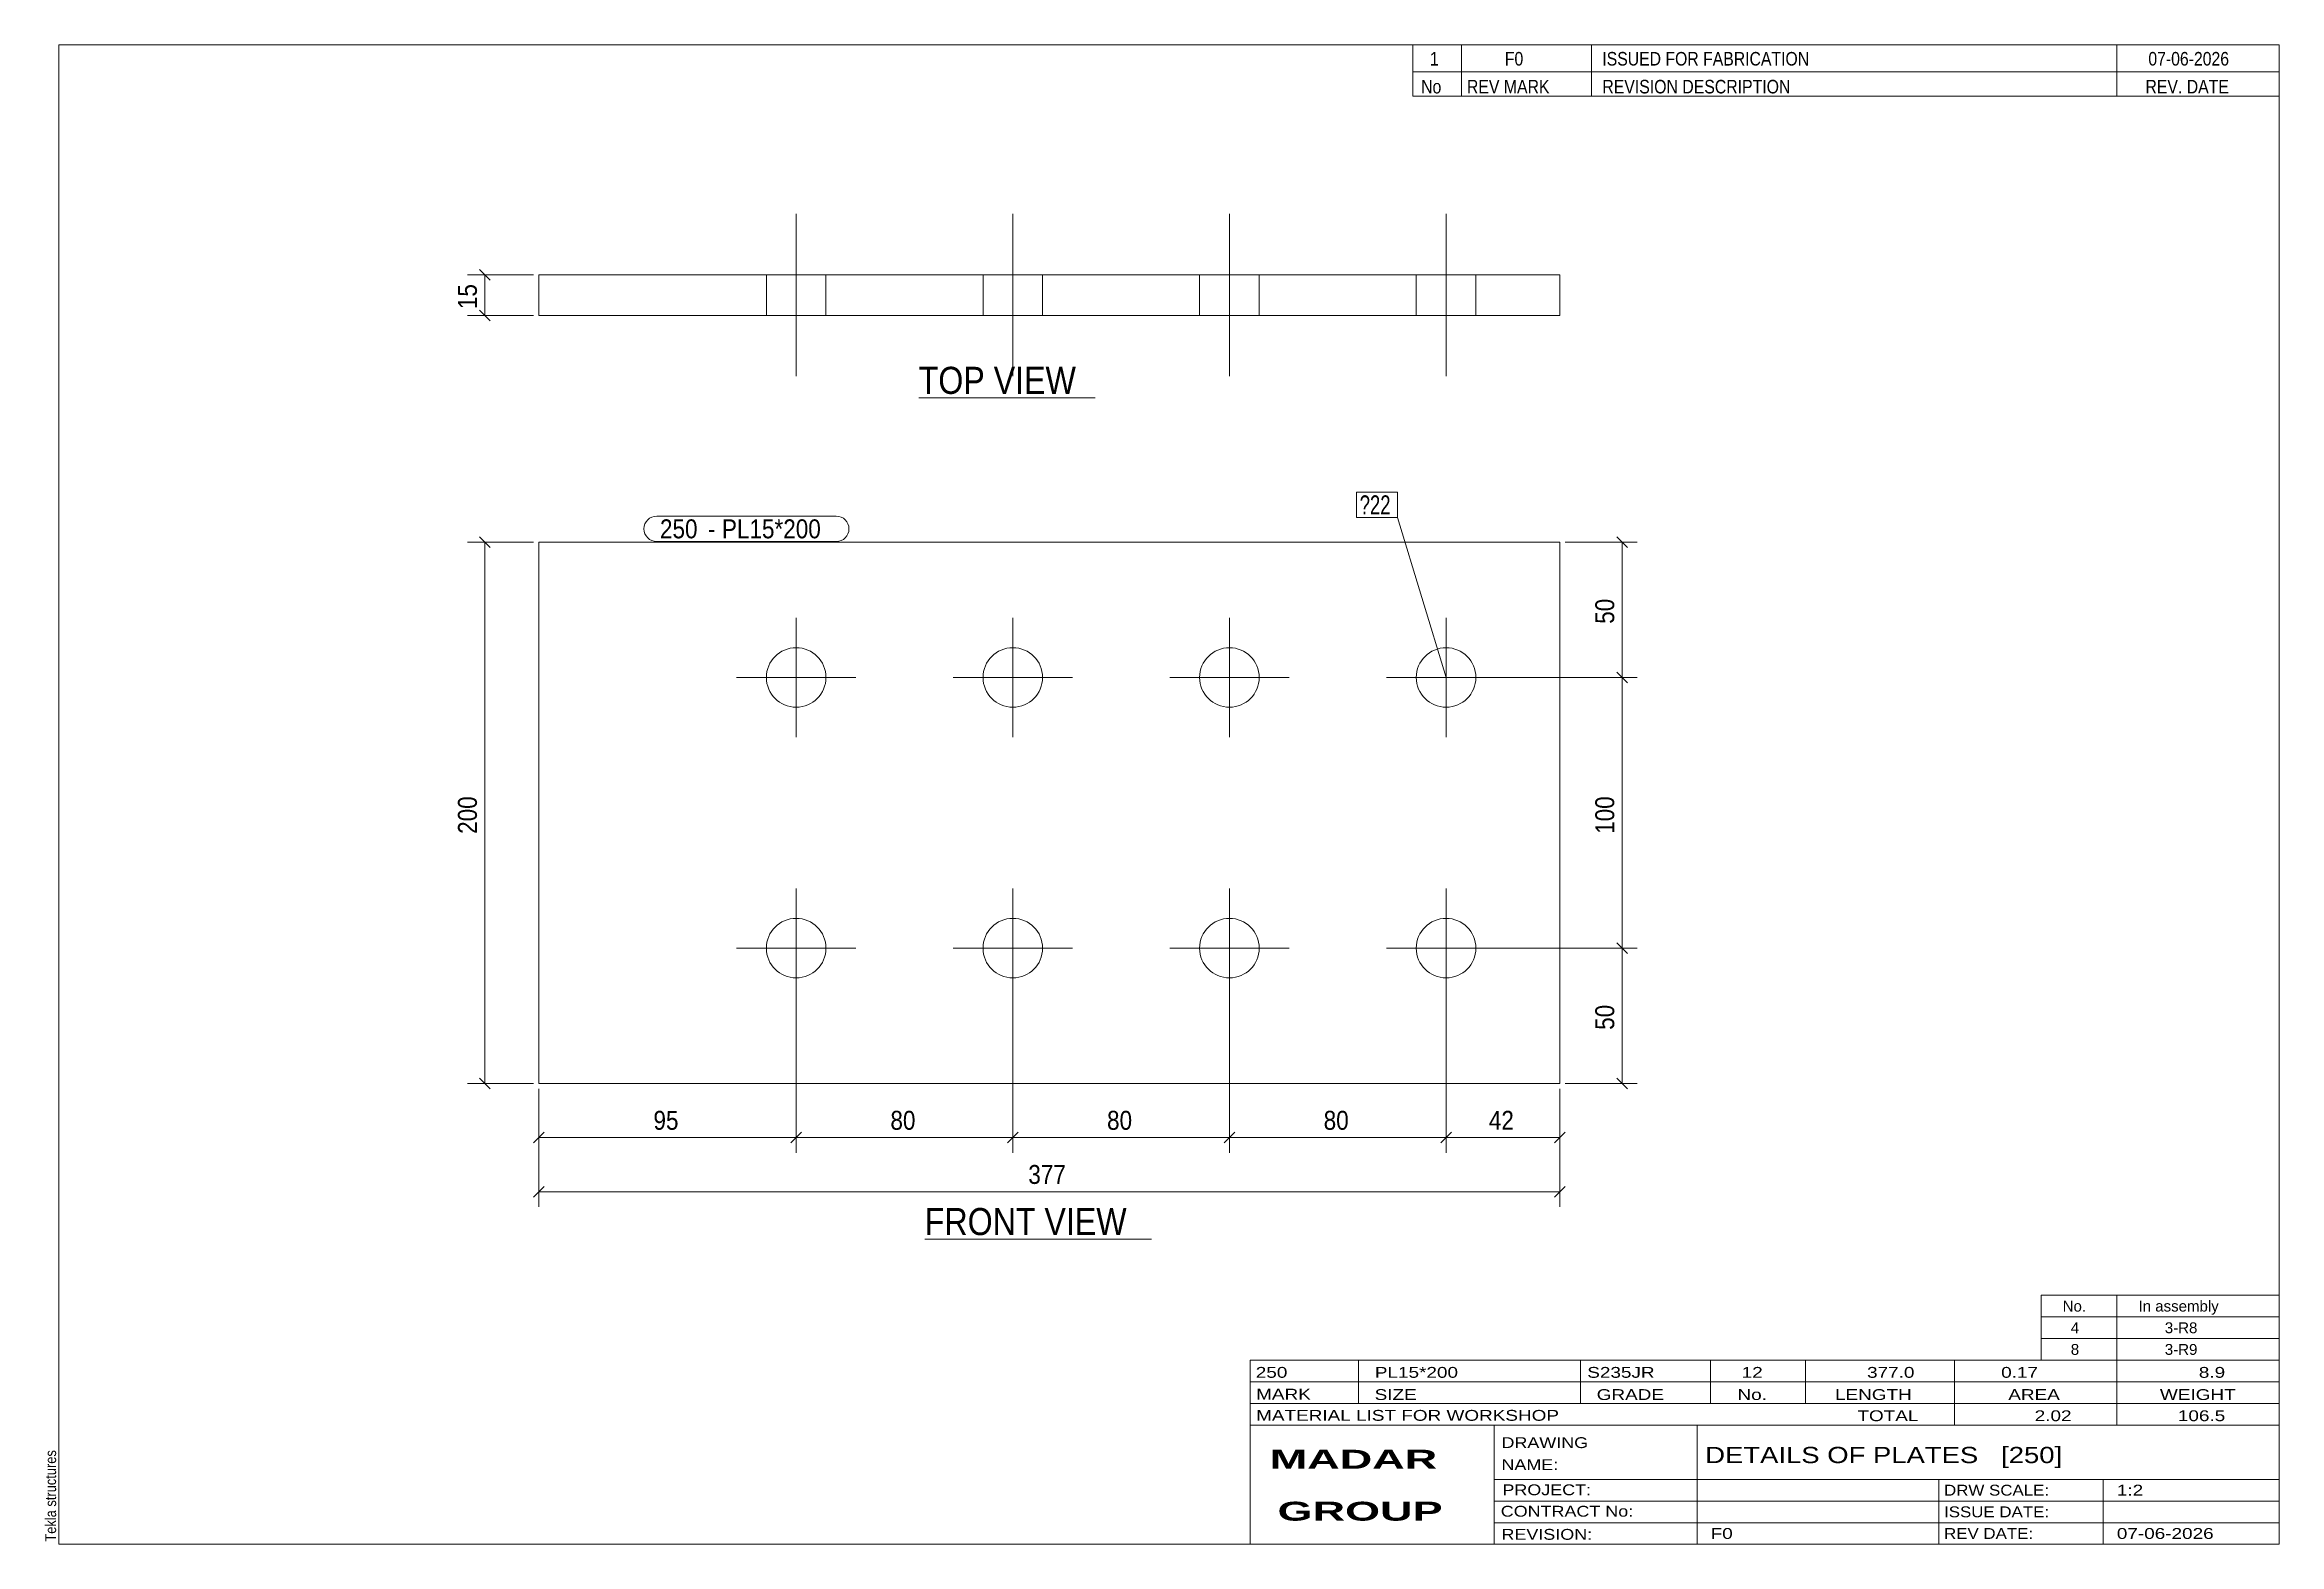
# Model space of a CAD drawing. Header units: millimetres. Extents: x 2 to 415, y 5 to 282.
import ezdxf

# ---------------------------------------------------------------- set-up
doc = ezdxf.new("R2010")
doc.units = ezdxf.units.MM
doc.linetypes.add('XKITLINE00', pattern=[0])
for name, color, linetype, lineweight in [('Bolt', 3, 'Continuous', 0), ('BoltMark', 7, 'Continuous', 0), ('Dimensions', 7, 'Continuous', 0), ('DrawingSheet', 5, 'Continuous', 0), ('OtherObjectType', 7, 'Continuous', 0), ('Part', 2, 'Continuous', 0), ('PartMark', 7, 'Continuous', 0)]:
    doc.layers.add(name, color=color, linetype=linetype, lineweight=lineweight)
doc.styles.add('ARIAL', font='ARIAL.TTF')
doc.styles.add('ARIAL_BOLD', font='ARIALBD.TTF')
doc.styles.add('ARIAL_NARROW', font='ARIALN.TTF')

# ---------------------------------------------------------------- blocks, each defined once
blk = doc.blocks.new('*A1')
at = {"layer": 'Bolt', "color": 3, "linetype": 'XKITLINE00', "lineweight": 0}
for p, q in [((141.15, 176.12), (141.15, 154.12)), ((181.15, 176.12), (181.15, 154.12)), ((221.15, 176.12), (221.15, 154.12)), ((261.15, 176.12), (261.15, 154.12)), ((130.15, 165.12), (152.15, 165.12)), ((170.15, 165.12), (192.15, 165.12)), ((210.15, 165.12), (232.15, 165.12)), ((250.15, 165.12), (272.15, 165.12)), ((141.15, 126.12), (141.15, 104.12)), ((181.15, 126.12), (181.15, 104.12)), ((221.15, 126.12), (221.15, 104.12)), ((261.15, 126.12), (261.15, 104.12)), ((130.15, 115.12), (152.15, 115.12)), ((170.15, 115.12), (192.15, 115.12)), ((210.15, 115.12), (232.15, 115.12)), ((250.15, 115.12), (272.15, 115.12))]:
    blk.add_line(p, q, dxfattribs=at)
for centre in [(141.15, 165.12), (181.15, 165.12), (221.15, 165.12), (261.15, 165.12), (141.15, 115.12), (181.15, 115.12), (221.15, 115.12), (261.15, 115.12)]:
    blk.add_circle(centre, 5.5, dxfattribs=at)
blk = doc.blocks.new('*A2')
at = {"layer": 'Part', "color": 2, "linetype": 'XKITLINE00', "lineweight": 0}
for p, q in [((93.65, 190.12), (93.65, 90.12)), ((282.15, 190.12), (93.65, 190.12)), ((282.15, 90.12), (282.15, 190.12)), ((93.65, 90.12), (282.15, 90.12))]:
    blk.add_line(p, q, dxfattribs=at)
blk = doc.blocks.new('*A3')
at = {"layer": 'Bolt', "color": 3, "linetype": 'XKITLINE00', "lineweight": 0}
for p, q in [((141.15, 250.75), (141.15, 220.75)), ((141.15, 250.75), (141.15, 220.75)), ((181.15, 250.75), (181.15, 220.75)), ((181.15, 250.75), (181.15, 220.75)), ((221.15, 250.75), (221.15, 220.75)), ((221.15, 250.75), (221.15, 220.75)), ((261.15, 250.75), (261.15, 220.75)), ((261.15, 250.75), (261.15, 220.75)), ((135.65, 239.5), (135.65, 232)), ((135.65, 239.5), (135.65, 232)), ((146.65, 239.5), (146.65, 232)), ((146.65, 239.5), (146.65, 232)), ((175.65, 239.5), (175.65, 232)), ((175.65, 239.5), (175.65, 232)), ((186.65, 239.5), (186.65, 232)), ((186.65, 239.5), (186.65, 232)), ((215.65, 239.5), (215.65, 232)), ((215.65, 239.5), (215.65, 232)), ((226.65, 239.5), (226.65, 232)), ((226.65, 239.5), (226.65, 232)), ((255.65, 239.5), (255.65, 232)), ((255.65, 239.5), (255.65, 232)), ((266.65, 239.5), (266.65, 232)), ((266.65, 239.5), (266.65, 232))]:
    blk.add_line(p, q, dxfattribs=at)
blk = doc.blocks.new('*A4')
at = {"layer": 'Part', "color": 2, "linetype": 'XKITLINE00', "lineweight": 0}
for p, q in [((93.65, 239.5), (282.15, 239.5)), ((93.65, 232), (93.65, 239.5)), ((282.15, 239.5), (282.15, 232)), ((282.15, 232), (93.65, 232))]:
    blk.add_line(p, q, dxfattribs=at)
blk = doc.blocks.new('*A5')
at = {"layer": 'DrawingSheet', "color": 5, "linetype": 'XKITLINE00', "lineweight": 0}
for p, q in [((415, 282), (5, 282)), ((5, 282), (5, 5)), ((415, 5), (415, 282)), ((5, 5), (415, 5))]:
    blk.add_line(p, q, dxfattribs=at)
at = {"layer": 'DrawingSheet', "color": 5, "style": 'ARIAL', "width": 0.85}
blk.add_text('Tekla structures', height=2, rotation=90, dxfattribs=at).set_placement((4.5, 5.5))
blk = doc.blocks.new('*A6')
at = {"layer": 'OtherObjectType', "color": 7, "linetype": 'XKITLINE00', "lineweight": 0}
for p, q in [((371, 51), (415, 51)), ((371, 47), (371, 51)), ((385, 47), (385, 51)), ((415, 47), (415, 51)), ((371, 47), (415, 47)), ((371, 43), (371, 47)), ((385, 43), (385, 47)), ((415, 43), (415, 47)), ((371, 43), (415, 43)), ((371, 39), (371, 43)), ((385, 39), (385, 43)), ((415, 39), (415, 43)), ((371, 39), (415, 39))]:
    blk.add_line(p, q, dxfattribs=at)
at = {"layer": 'OtherObjectType', "color": 7, "style": 'ARIAL_NARROW', "width": 1.211571}
for s, p in [('No.', (375, 48)), ('In assembly', (389, 48)), ('4', (376.5, 44)), ('3-R8', (393.86, 44)), ('8', (376.5, 40)), ('3-R9', (393.86, 40))]:
    blk.add_text(s, height=2, dxfattribs=at).set_placement(p)
blk = doc.blocks.new('*A7')
at = {"layer": 'OtherObjectType', "color": 7, "linetype": 'XKITLINE00', "lineweight": 0}
for p, q in [((255, 282), (415, 282)), ((415, 282), (255, 282)), ((255, 282), (255, 277)), ((264, 282), (264, 277)), ((288, 282), (288, 277)), ((385, 282), (385, 277)), ((415, 282), (415, 277)), ((255, 277), (415, 277)), ((255, 277), (255, 272.5)), ((255, 277), (415, 277)), ((264, 277), (264, 272.5)), ((288, 277), (288, 272.5)), ((385, 277), (385, 272.5)), ((415, 277), (415, 272.5)), ((415, 272.5), (255, 272.5))]:
    blk.add_line(p, q, dxfattribs=at)
at = {"layer": 'OtherObjectType', "color": 7, "style": 'ARIAL_NARROW'}
for s, width, p in [('1', 1.017001, (258.16, 278.15)), ('F0', 1.017001, (272, 278.15)), ('ISSUED FOR FABRICATION', 1.017001, (290, 278.15)), ('07-06-2026', 1.017001, (390.82, 278.15)), ('No', 1.02, (256.54, 273)), ('REV MARK', 1.02, (265, 273)), ('REVISION DESCRIPTION', 1.02, (290, 273)), ('REV. DATE', 1.02, (390.28, 273))]:
    blk.add_text(s, height=2.5, dxfattribs=dict(at, width=width)).set_placement(p)
blk = doc.blocks.new('*A8')
at = {"layer": 'OtherObjectType', "color": 7, "linetype": 'XKITLINE00', "lineweight": 0}
for p, q in [((225, 39), (415, 39)), ((225, 39), (225, 35)), ((225, 39), (415, 39)), ((245, 35), (245, 39)), ((286, 35), (286, 39)), ((310, 35), (310, 39)), ((327.5, 35), (327.5, 39)), ((355, 35), (355, 39)), ((385, 35), (385, 39)), ((415, 35), (415, 39)), ((225, 35), (415, 35)), ((225, 35), (225, 5)), ((225, 35), (415, 35)), ((245, 31), (245, 35)), ((286, 31), (286, 35)), ((310, 31), (310, 35)), ((327.5, 31), (327.5, 35)), ((355, 31), (355, 35)), ((385, 31), (385, 35)), ((415, 31), (415, 35)), ((225, 31), (415, 31)), ((355, 27), (355, 31)), ((385, 27), (385, 31)), ((415, 27), (415, 31)), ((225, 27), (415, 27)), ((270, 21), (270, 27)), ((307.5, 17), (307.5, 27)), ((415, 21), (415, 27)), ((270, 21), (270, 5)), ((415, 17), (415, 21)), ((270, 17), (415, 17)), ((307.5, 5), (307.5, 17)), ((352.16, 13), (352.16, 17)), ((382.5, 5), (382.5, 17)), ((415, 13), (415, 17)), ((270, 13), (415, 13)), ((352.16, 5), (352.16, 13)), ((415, 9), (415, 13)), ((270, 9), (415, 9)), ((415, 5), (415, 9)), ((225, 5), (415, 5)), ((262.5, 5), (415, 5))]:
    blk.add_line(p, q, dxfattribs=at)
at = {"layer": 'OtherObjectType', "color": 7, "style": 'ARIAL_NARROW'}
for s, height, width, p in [('250', 2, 1.525501, (226.01, 35.76)), ('PL15*200', 2, 1.525501, (248, 35.76)), ('S235JR', 2, 1.525501, (287.22, 35.76)), ('12', 2, 1.525501, (315.73, 35.76)), ('377.0', 2, 1.525501, (338.88, 35.76)), ('0.17', 2, 1.525501, (363.64, 35.76)), ('8.9', 2, 1.525501, (400.14, 35.76)), ('MARK', 2, 1.525501, (226.08, 31.73)), ('SIZE', 2, 1.525501, (247.96, 31.66)), ('GRADE', 2, 1.525501, (288.96, 31.66)), ('No.', 2, 1.525501, (314.96, 31.66)), ('LENGTH', 2, 1.525501, (332.96, 31.66)), ('AREA', 2, 1.525501, (364.96, 31.66)), ('WEIGHT', 2, 1.525501, (392.96, 31.66)), ('MATERIAL LIST FOR WORKSHOP', 2, 1.525501, (226.08, 27.82)), ('TOTAL', 2, 1.525501, (337.1, 27.75)), ('2.02', 2, 1.525501, (369.83, 27.75)), ('106.5', 2, 1.525501, (396.27, 27.75)), ('DRAWING', 2, 1.445, (271.38, 22.78)), ('NAME:', 2, 1.445, (271.38, 18.72)), ('DETAILS OF PLATES   [250]', 3, 1.474651, (309, 20)), ('PROJECT:', 2, 1.445, (271.55, 14.07)), ('DRW SCALE:', 2, 1.36, (353.1, 14)), ('1:2', 2, 1.525501, (385, 14)), ('CONTRACT No:', 2, 1.445, (271.25, 10.11)), ('ISSUE DATE:', 2, 1.36, (353.1, 10)), ('REVISION:', 2, 1.445, (271.38, 5.84)), ('F0', 2, 1.525501, (310, 6)), ('REV DATE:', 2, 1.36, (353.1, 6)), ('07-06-2026', 2, 1.525501, (385, 6))]:
    blk.add_text(s, height=height, dxfattribs=dict(at, width=width)).set_placement(p)
at = {"layer": 'OtherObjectType', "color": 1, "style": 'ARIAL_BOLD', "width": 1.7}
for s, p in [('MADAR ', (228.58, 18.97)), ('GROUP', (230.03, 9.37))]:
    blk.add_text(s, height=3.5, dxfattribs=at).set_placement(p)
blk = doc.blocks.new('*A9')
at = {"layer": 'Dimensions', "color": 7, "linetype": 'XKITLINE00', "lineweight": 0}
for p, q in [((93.65, 89.12), (93.65, 67.32)), ((282.15, 89.12), (282.15, 67.32)), ((94.64, 71.11), (92.66, 69.13)), ((283.14, 71.11), (281.16, 69.13)), ((93.65, 70.12), (282.15, 70.12))]:
    blk.add_line(p, q, dxfattribs=at)
at = {"layer": 'Dimensions', "color": 3}
for p in [(93.65, 70.12), (282.15, 70.12)]:
    blk.add_point(p, dxfattribs=at)
at = {"layer": 'Dimensions', "color": 3, "style": 'ARIAL', "width": 0.85}
blk.add_text('377', height=3.5, dxfattribs=at).set_placement((184.01, 71.57))
blk = doc.blocks.new('*A10')
at = {"layer": 'Dimensions', "color": 7, "linetype": 'XKITLINE00', "lineweight": 0}
for p, q in [((141.15, 114.12), (141.15, 77.32)), ((93.65, 89.12), (93.65, 77.32)), ((94.64, 81.11), (92.66, 79.13)), ((93.65, 80.12), (141.15, 80.12)), ((142.14, 81.11), (140.16, 79.13))]:
    blk.add_line(p, q, dxfattribs=at)
at = {"layer": 'Dimensions', "color": 3}
for p in [(93.65, 80.12), (141.15, 80.12)]:
    blk.add_point(p, dxfattribs=at)
at = {"layer": 'Dimensions', "color": 3, "style": 'ARIAL', "width": 0.85}
blk.add_text('95', height=3.5, dxfattribs=at).set_placement((114.8, 81.57))
blk = doc.blocks.new('*A11')
at = {"layer": 'Dimensions', "color": 7, "linetype": 'XKITLINE00', "lineweight": 0}
for p, q in [((141.15, 114.12), (141.15, 77.32)), ((181.15, 114.12), (181.15, 77.32)), ((142.14, 81.11), (140.16, 79.13)), ((141.15, 80.12), (181.15, 80.12)), ((182.14, 81.11), (180.16, 79.13))]:
    blk.add_line(p, q, dxfattribs=at)
at = {"layer": 'Dimensions', "color": 3}
for p in [(141.15, 80.12), (181.15, 80.12)]:
    blk.add_point(p, dxfattribs=at)
at = {"layer": 'Dimensions', "color": 3, "style": 'ARIAL', "width": 0.85}
blk.add_text('80', height=3.5, dxfattribs=at).set_placement((158.55, 81.57))
blk = doc.blocks.new('*A12')
at = {"layer": 'Dimensions', "color": 7, "linetype": 'XKITLINE00', "lineweight": 0}
for p, q in [((181.15, 114.12), (181.15, 77.32)), ((221.15, 114.12), (221.15, 77.32)), ((182.14, 81.11), (180.16, 79.13)), ((181.15, 80.12), (221.15, 80.12)), ((222.14, 81.11), (220.16, 79.13))]:
    blk.add_line(p, q, dxfattribs=at)
at = {"layer": 'Dimensions', "color": 3}
for p in [(181.15, 80.12), (221.15, 80.12)]:
    blk.add_point(p, dxfattribs=at)
at = {"layer": 'Dimensions', "color": 3, "style": 'ARIAL', "width": 0.85}
blk.add_text('80', height=3.5, dxfattribs=at).set_placement((198.55, 81.57))
blk = doc.blocks.new('*A13')
at = {"layer": 'Dimensions', "color": 7, "linetype": 'XKITLINE00', "lineweight": 0}
for p, q in [((221.15, 114.12), (221.15, 77.32)), ((261.15, 114.12), (261.15, 77.32)), ((222.14, 81.11), (220.16, 79.13)), ((221.15, 80.12), (261.15, 80.12)), ((262.14, 81.11), (260.16, 79.13))]:
    blk.add_line(p, q, dxfattribs=at)
at = {"layer": 'Dimensions', "color": 3}
for p in [(221.15, 80.12), (261.15, 80.12)]:
    blk.add_point(p, dxfattribs=at)
at = {"layer": 'Dimensions', "color": 3, "style": 'ARIAL', "width": 0.85}
blk.add_text('80', height=3.5, dxfattribs=at).set_placement((238.55, 81.57))
blk = doc.blocks.new('*A14')
at = {"layer": 'Dimensions', "color": 7, "linetype": 'XKITLINE00', "lineweight": 0}
for p, q in [((261.15, 114.12), (261.15, 77.32)), ((282.15, 89.12), (282.15, 77.32)), ((262.14, 81.11), (260.16, 79.13)), ((261.15, 80.12), (282.15, 80.12)), ((283.14, 81.11), (281.16, 79.13))]:
    blk.add_line(p, q, dxfattribs=at)
at = {"layer": 'Dimensions', "color": 3}
for p in [(261.15, 80.12), (282.15, 80.12)]:
    blk.add_point(p, dxfattribs=at)
at = {"layer": 'Dimensions', "color": 3, "style": 'ARIAL', "width": 0.85}
blk.add_text('42', height=3.5, dxfattribs=at).set_placement((269.05, 81.57))
blk = doc.blocks.new('*A15')
at = {"layer": 'Dimensions', "color": 7, "linetype": 'XKITLINE00', "lineweight": 0}
for p, q in [((92.65, 190.12), (80.45, 190.12)), ((82.66, 191.11), (84.64, 189.13)), ((83.65, 90.12), (83.65, 190.12)), ((82.66, 91.11), (84.64, 89.13)), ((92.65, 90.12), (80.45, 90.12))]:
    blk.add_line(p, q, dxfattribs=at)
at = {"layer": 'Dimensions', "color": 3}
for p in [(83.65, 190.12), (83.65, 90.12)]:
    blk.add_point(p, dxfattribs=at)
at = {"layer": 'Dimensions', "color": 3, "style": 'ARIAL', "width": 0.85}
blk.add_text('200', height=3.5, rotation=90.0002, dxfattribs=at).set_placement((82.2, 136.23))
blk = doc.blocks.new('*A16')
at = {"layer": 'Dimensions', "color": 7, "linetype": 'XKITLINE00', "lineweight": 0}
for p, q in [((292.66, 116.11), (294.64, 114.13)), ((262.15, 115.12), (296.45, 115.12)), ((293.65, 90.12), (293.65, 115.12)), ((292.66, 91.11), (294.64, 89.13)), ((283.15, 90.12), (296.45, 90.12))]:
    blk.add_line(p, q, dxfattribs=at)
at = {"layer": 'Dimensions', "color": 3}
for p in [(293.65, 115.12), (293.65, 90.12)]:
    blk.add_point(p, dxfattribs=at)
at = {"layer": 'Dimensions', "color": 3, "style": 'ARIAL', "width": 0.85}
blk.add_text('50', height=3.5, rotation=90.0002, dxfattribs=at).set_placement((292.2, 100.03))
blk = doc.blocks.new('*A17')
at = {"layer": 'Dimensions', "color": 7, "linetype": 'XKITLINE00', "lineweight": 0}
for p, q in [((262.15, 165.12), (296.45, 165.12)), ((292.66, 166.11), (294.64, 164.13)), ((293.65, 115.12), (293.65, 165.12)), ((292.66, 116.11), (294.64, 114.13)), ((262.15, 115.12), (296.45, 115.12))]:
    blk.add_line(p, q, dxfattribs=at)
at = {"layer": 'Dimensions', "color": 3}
for p in [(293.65, 165.12), (293.65, 115.12)]:
    blk.add_point(p, dxfattribs=at)
at = {"layer": 'Dimensions', "color": 3, "style": 'ARIAL', "width": 0.85}
blk.add_text('100', height=3.5, rotation=90.0002, dxfattribs=at).set_placement((292.2, 136.23))
blk = doc.blocks.new('*A18')
at = {"layer": 'Dimensions', "color": 7, "linetype": 'XKITLINE00', "lineweight": 0}
for p, q in [((283.15, 190.12), (296.45, 190.12)), ((292.66, 191.11), (294.64, 189.13)), ((293.65, 165.12), (293.65, 190.12)), ((262.15, 165.12), (296.45, 165.12)), ((292.66, 166.11), (294.64, 164.13))]:
    blk.add_line(p, q, dxfattribs=at)
at = {"layer": 'Dimensions', "color": 3}
for p in [(293.65, 190.12), (293.65, 165.12)]:
    blk.add_point(p, dxfattribs=at)
at = {"layer": 'Dimensions', "color": 3, "style": 'ARIAL', "width": 0.85}
blk.add_text('50', height=3.5, rotation=90.0002, dxfattribs=at).set_placement((292.2, 175.03))
blk = doc.blocks.new('*A19')
at = {"layer": 'BoltMark', "color": 7, "linetype": 'XKITLINE00', "lineweight": 0}
for p, q in [((244.6, 199.35), (252.18, 199.35)), ((244.6, 194.65), (244.6, 199.35)), ((252.18, 194.65), (252.18, 199.35)), ((244.6, 194.65), (252.18, 194.65)), ((261.15, 165.12), (252.18, 194.65))]:
    blk.add_line(p, q, dxfattribs=at)
at = {"layer": 'BoltMark', "color": 3, "style": 'ARIAL_NARROW', "width": 0.85}
blk.add_text('?22', height=3.5, dxfattribs=at).set_placement((245.2, 195.25))
blk = doc.blocks.new('*A20')
at = {"layer": 'PartMark', "color": 7, "linetype": 'XKITLINE00', "lineweight": 0}
for p, q in [((115.4, 194.92), (148.55, 194.92)), ((115.4, 190.22), (148.55, 190.22))]:
    blk.add_line(p, q, dxfattribs=at)
for centre, start, end in [((115.4, 192.57), 90, 270), ((148.55, 192.57), 270, 90)]:
    blk.add_arc(centre, 2.35, start, end, dxfattribs=at)
at = {"layer": 'PartMark', "color": 1, "style": 'ARIAL', "width": 0.85}
blk.add_text('250', height=3.5, dxfattribs=at).set_placement((116, 190.82))
at = {"layer": 'PartMark', "color": 3, "style": 'ARIAL', "width": 0.85}
for s, p in [('PL15*200', (127.44, 190.82)), ('-', (124.84, 190.82))]:
    blk.add_text(s, height=3.5, dxfattribs=at).set_placement(p)
blk = doc.blocks.new('*A21')
at = {"layer": 'OtherObjectType', "color": 7, "linetype": 'XKITLINE00', "lineweight": 0}
blk.add_line((164.9, 61.37), (206.75, 61.37), dxfattribs=at)
at = {"layer": 'OtherObjectType', "color": 3, "style": 'ARIAL', "width": 0.85}
blk.add_text('FRONT VIEW', height=5, dxfattribs=at).set_placement((164.9, 62.12))
blk = doc.blocks.new('*A22')
at = {"layer": 'Dimensions', "color": 7, "linetype": 'XKITLINE00', "lineweight": 0}
for p, q in [((92.65, 239.5), (80.45, 239.5)), ((82.66, 240.49), (84.64, 238.51)), ((83.65, 232), (83.65, 239.5)), ((92.65, 232), (80.45, 232)), ((82.66, 232.99), (84.64, 231.01))]:
    blk.add_line(p, q, dxfattribs=at)
at = {"layer": 'Dimensions', "color": 3}
for p in [(83.65, 239.5), (83.65, 232)]:
    blk.add_point(p, dxfattribs=at)
at = {"layer": 'Dimensions', "color": 3, "style": 'ARIAL', "width": 0.85}
blk.add_text('15', height=3.5, rotation=90.0002, dxfattribs=at).set_placement((82.2, 233.15))
blk = doc.blocks.new('*A23')
at = {"layer": 'OtherObjectType', "color": 7, "linetype": 'XKITLINE00', "lineweight": 0}
blk.add_line((163.77, 216.75), (196.38, 216.75), dxfattribs=at)
at = {"layer": 'OtherObjectType', "color": 3, "style": 'ARIAL', "width": 0.85}
blk.add_text('TOP VIEW', height=5, dxfattribs=at).set_placement((163.77, 217.5))

msp = doc.modelspace()

# ---------------------------------------------------------------- block references
at = {"lineweight": 0}
for name in ['*A5', '*A7', '*A3', '*A22', '*A4', '*A23', '*A19', '*A20', '*A15', '*A2', '*A18', '*A1', '*A17', '*A16', '*A10', '*A11', '*A12', '*A13', '*A14', '*A9', '*A21', '*A6', '*A8']:
    msp.add_blockref(name, (0, 0), dxfattribs=at)

doc.saveas('drawing.dxf')
